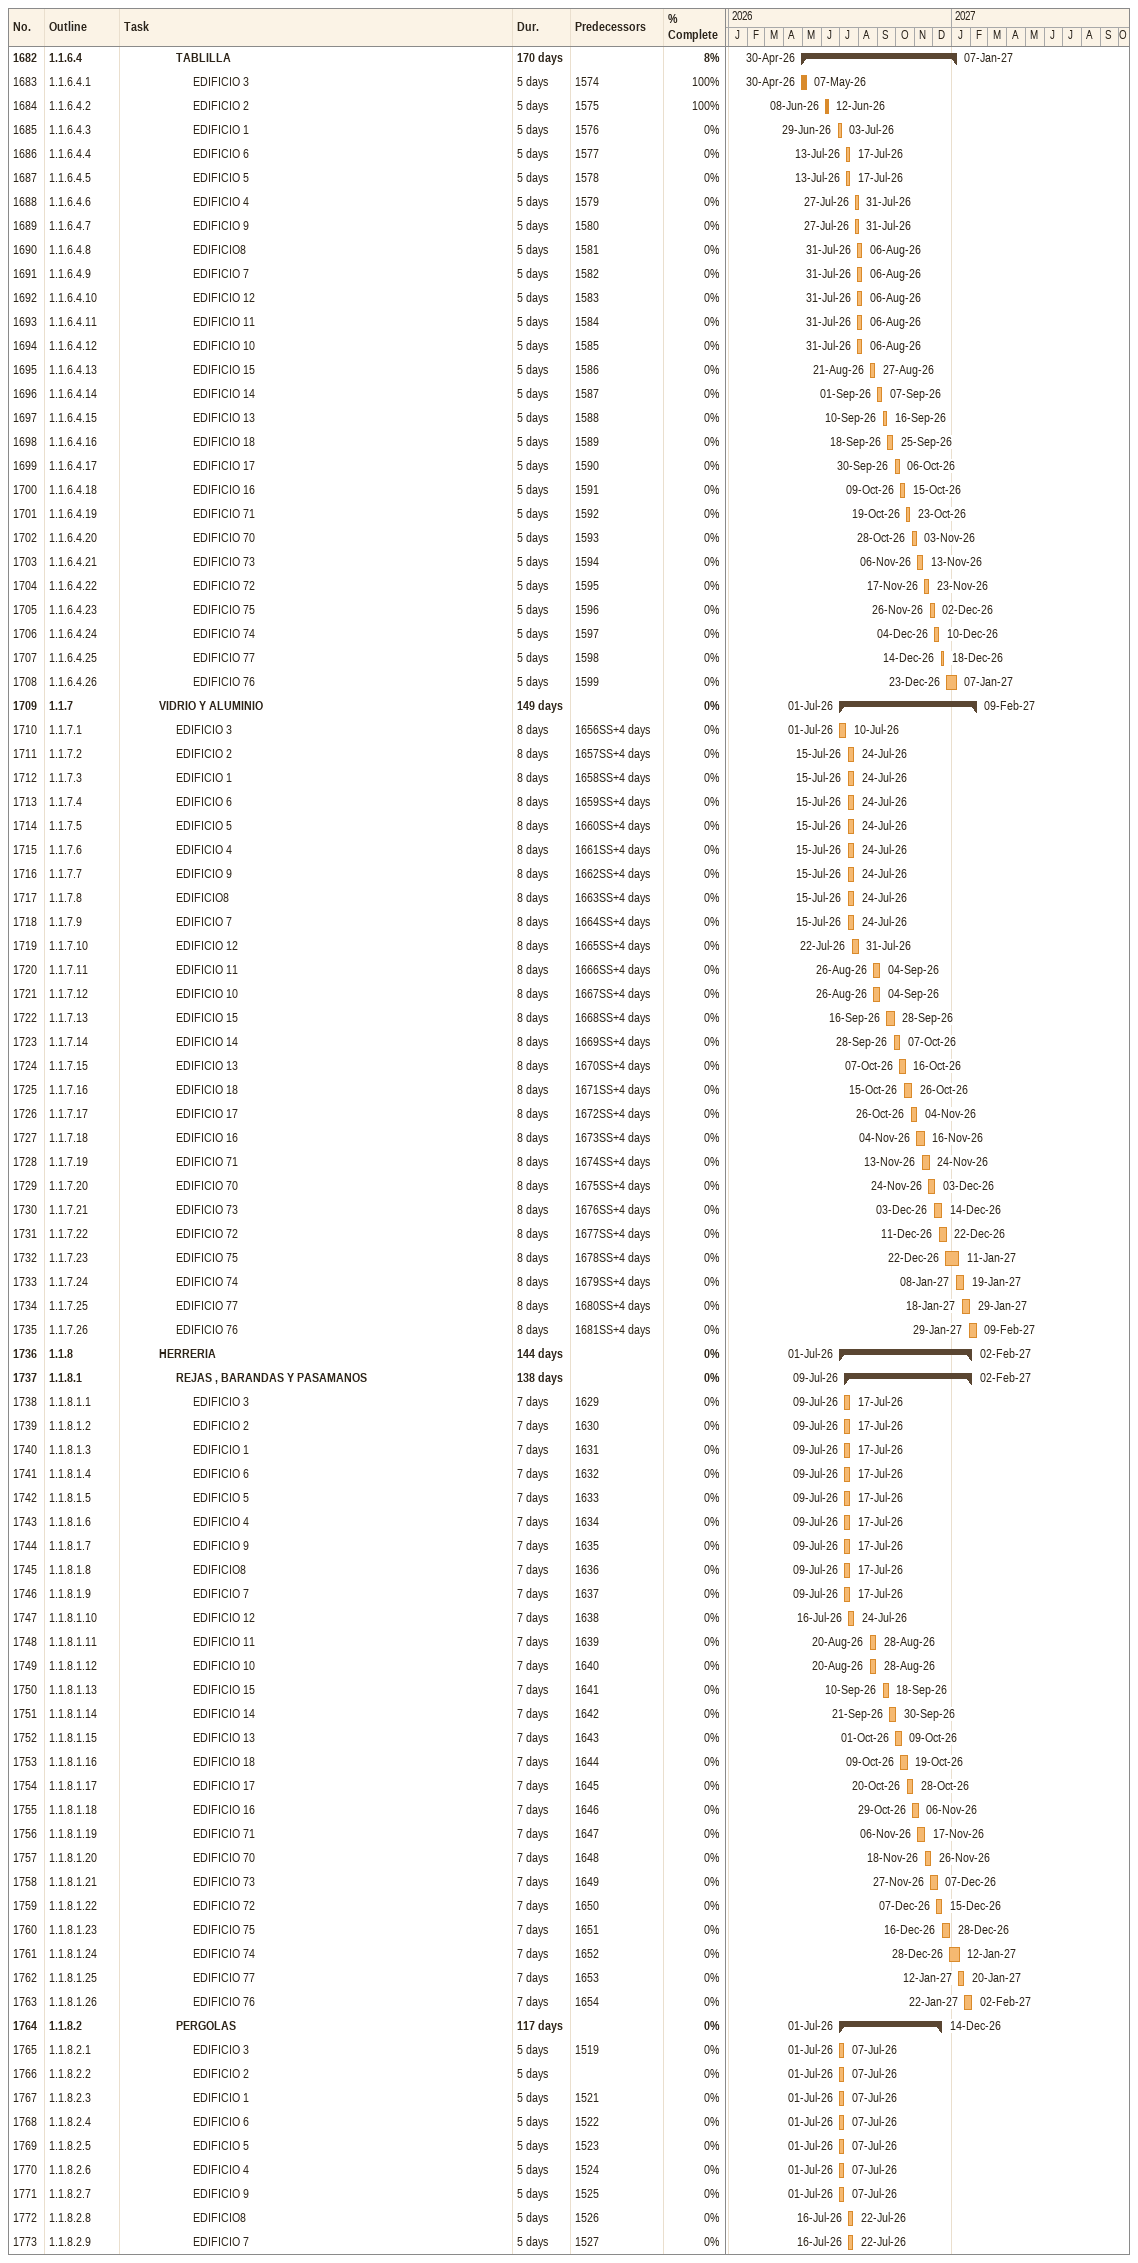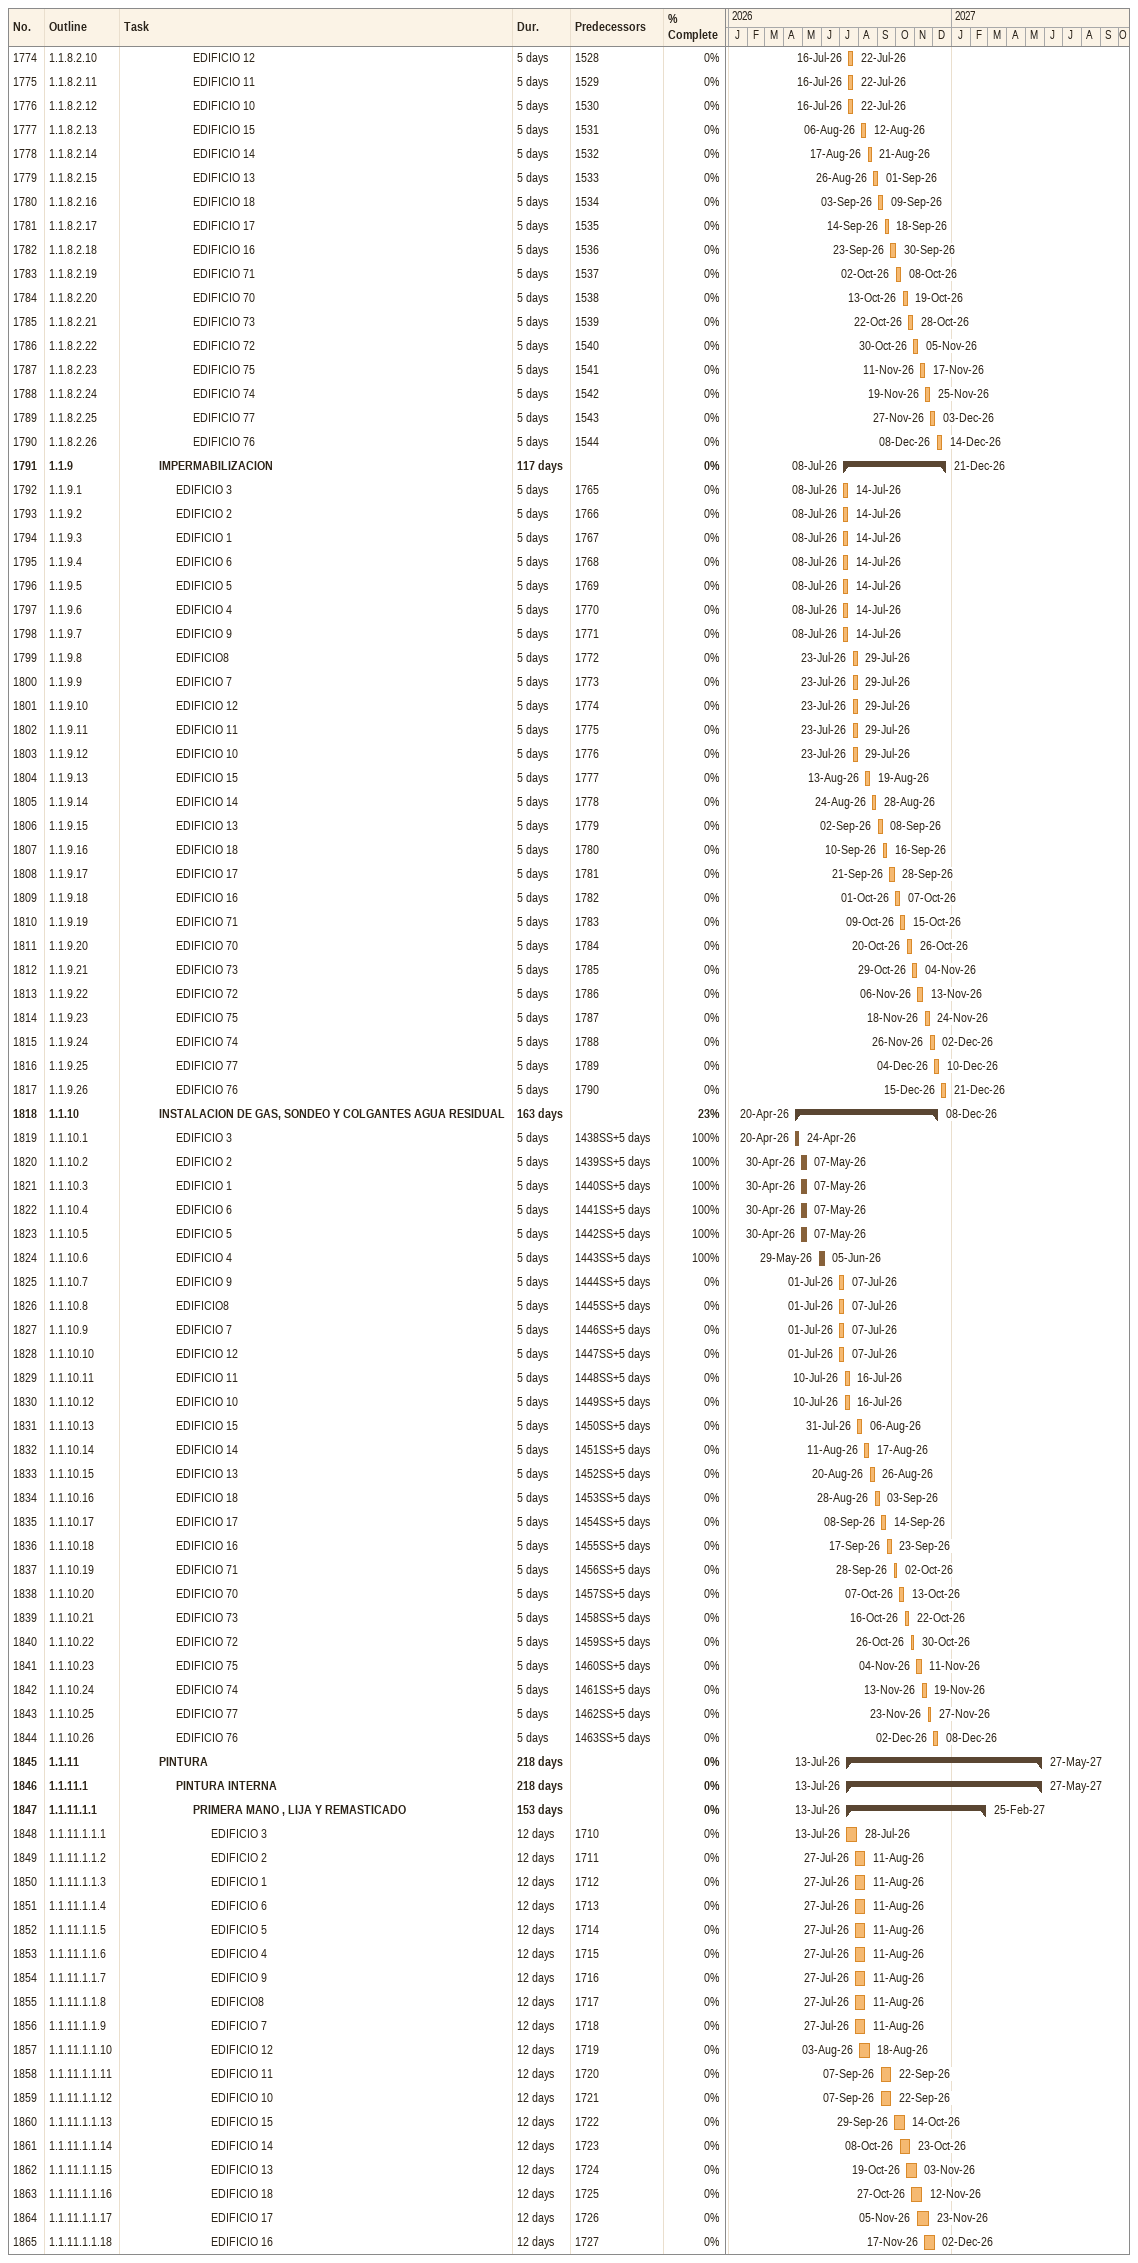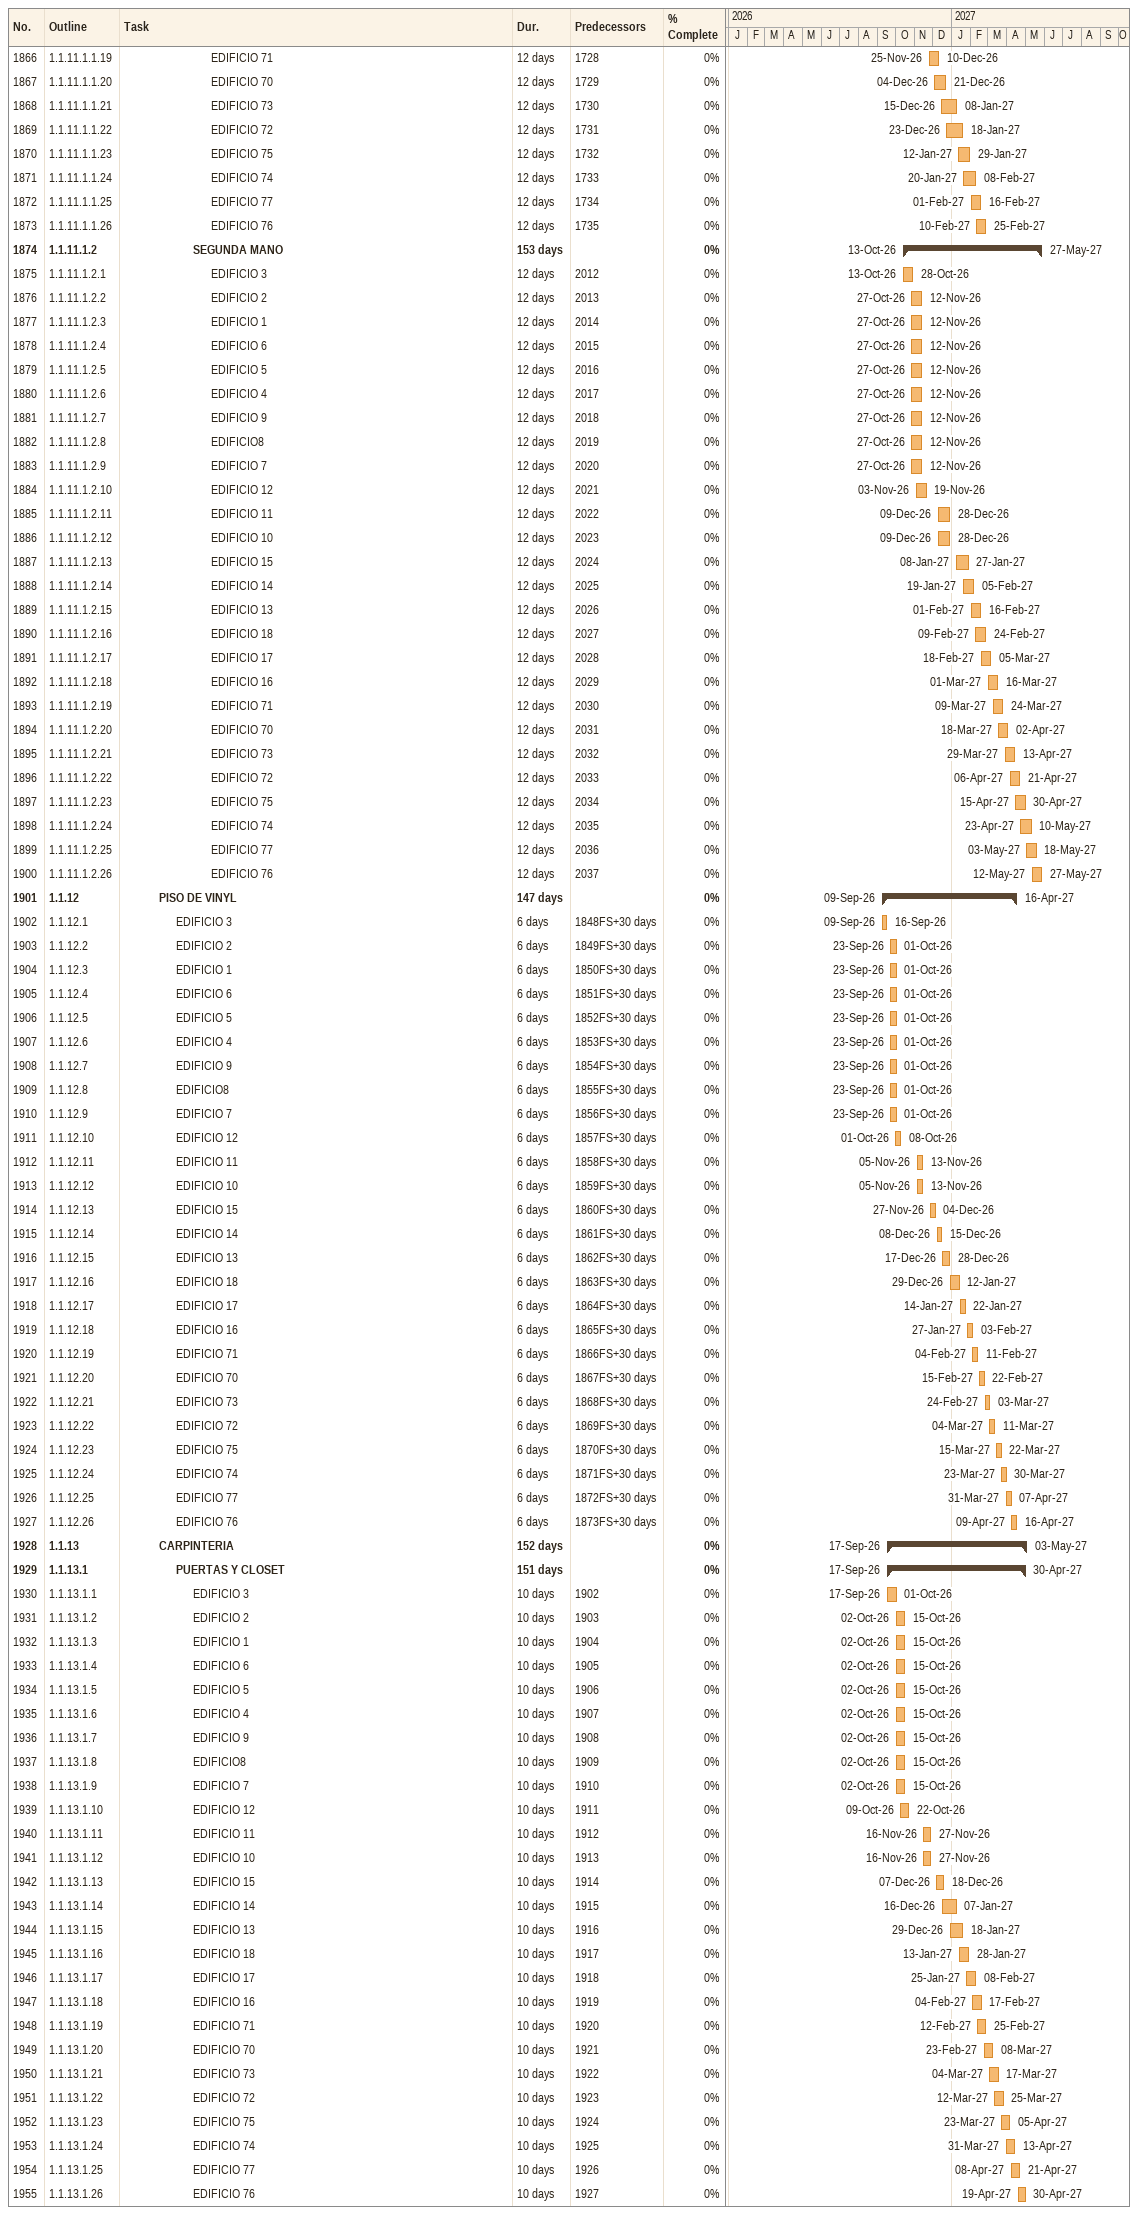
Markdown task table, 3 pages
| ID | WBS | Task | Duration | Start | Finish | Predecessors | % complete |
|---|---|---|---|---|---|---|---|
| 1682 | 1.1.6.4 | **TABLILLA** | 170d | 2026-04-30 | 2027-01-07 |  | 8 |
| 1683 | 1.1.6.4.1 | EDIFICIO 3 | 5d | 2026-04-30 | 2026-05-07 | 1574 | 100 |
| 1684 | 1.1.6.4.2 | EDIFICIO 2 | 5d | 2026-06-08 | 2026-06-12 | 1575 | 100 |
| 1685 | 1.1.6.4.3 | EDIFICIO 1 | 5d | 2026-06-29 | 2026-07-03 | 1576 | 0 |
| 1686 | 1.1.6.4.4 | EDIFICIO 6 | 5d | 2026-07-13 | 2026-07-17 | 1577 | 0 |
| 1687 | 1.1.6.4.5 | EDIFICIO 5 | 5d | 2026-07-13 | 2026-07-17 | 1578 | 0 |
| 1688 | 1.1.6.4.6 | EDIFICIO 4 | 5d | 2026-07-27 | 2026-07-31 | 1579 | 0 |
| 1689 | 1.1.6.4.7 | EDIFICIO 9 | 5d | 2026-07-27 | 2026-07-31 | 1580 | 0 |
| 1690 | 1.1.6.4.8 | EDIFICIO8 | 5d | 2026-07-31 | 2026-08-06 | 1581 | 0 |
| 1691 | 1.1.6.4.9 | EDIFICIO 7 | 5d | 2026-07-31 | 2026-08-06 | 1582 | 0 |
| 1692 | 1.1.6.4.10 | EDIFICIO 12 | 5d | 2026-07-31 | 2026-08-06 | 1583 | 0 |
| 1693 | 1.1.6.4.11 | EDIFICIO 11 | 5d | 2026-07-31 | 2026-08-06 | 1584 | 0 |
| 1694 | 1.1.6.4.12 | EDIFICIO 10 | 5d | 2026-07-31 | 2026-08-06 | 1585 | 0 |
| 1695 | 1.1.6.4.13 | EDIFICIO 15 | 5d | 2026-08-21 | 2026-08-27 | 1586 | 0 |
| 1696 | 1.1.6.4.14 | EDIFICIO 14 | 5d | 2026-09-01 | 2026-09-07 | 1587 | 0 |
| 1697 | 1.1.6.4.15 | EDIFICIO 13 | 5d | 2026-09-10 | 2026-09-16 | 1588 | 0 |
| 1698 | 1.1.6.4.16 | EDIFICIO 18 | 5d | 2026-09-18 | 2026-09-25 | 1589 | 0 |
| 1699 | 1.1.6.4.17 | EDIFICIO 17 | 5d | 2026-09-30 | 2026-10-06 | 1590 | 0 |
| 1700 | 1.1.6.4.18 | EDIFICIO 16 | 5d | 2026-10-09 | 2026-10-15 | 1591 | 0 |
| 1701 | 1.1.6.4.19 | EDIFICIO 71 | 5d | 2026-10-19 | 2026-10-23 | 1592 | 0 |
| 1702 | 1.1.6.4.20 | EDIFICIO 70 | 5d | 2026-10-28 | 2026-11-03 | 1593 | 0 |
| 1703 | 1.1.6.4.21 | EDIFICIO 73 | 5d | 2026-11-06 | 2026-11-13 | 1594 | 0 |
| 1704 | 1.1.6.4.22 | EDIFICIO 72 | 5d | 2026-11-17 | 2026-11-23 | 1595 | 0 |
| 1705 | 1.1.6.4.23 | EDIFICIO 75 | 5d | 2026-11-26 | 2026-12-02 | 1596 | 0 |
| 1706 | 1.1.6.4.24 | EDIFICIO 74 | 5d | 2026-12-04 | 2026-12-10 | 1597 | 0 |
| 1707 | 1.1.6.4.25 | EDIFICIO 77 | 5d | 2026-12-14 | 2026-12-18 | 1598 | 0 |
| 1708 | 1.1.6.4.26 | EDIFICIO 76 | 5d | 2026-12-23 | 2027-01-07 | 1599 | 0 |
| 1709 | 1.1.7 | **VIDRIO Y ALUMINIO** | 149d | 2026-07-01 | 2027-02-09 |  | 0 |
| 1710 | 1.1.7.1 | EDIFICIO 3 | 8d | 2026-07-01 | 2026-07-10 | 1656SS+4d | 0 |
| 1711 | 1.1.7.2 | EDIFICIO 2 | 8d | 2026-07-15 | 2026-07-24 | 1657SS+4d | 0 |
| 1712 | 1.1.7.3 | EDIFICIO 1 | 8d | 2026-07-15 | 2026-07-24 | 1658SS+4d | 0 |
| 1713 | 1.1.7.4 | EDIFICIO 6 | 8d | 2026-07-15 | 2026-07-24 | 1659SS+4d | 0 |
| 1714 | 1.1.7.5 | EDIFICIO 5 | 8d | 2026-07-15 | 2026-07-24 | 1660SS+4d | 0 |
| 1715 | 1.1.7.6 | EDIFICIO 4 | 8d | 2026-07-15 | 2026-07-24 | 1661SS+4d | 0 |
| 1716 | 1.1.7.7 | EDIFICIO 9 | 8d | 2026-07-15 | 2026-07-24 | 1662SS+4d | 0 |
| 1717 | 1.1.7.8 | EDIFICIO8 | 8d | 2026-07-15 | 2026-07-24 | 1663SS+4d | 0 |
| 1718 | 1.1.7.9 | EDIFICIO 7 | 8d | 2026-07-15 | 2026-07-24 | 1664SS+4d | 0 |
| 1719 | 1.1.7.10 | EDIFICIO 12 | 8d | 2026-07-22 | 2026-07-31 | 1665SS+4d | 0 |
| 1720 | 1.1.7.11 | EDIFICIO 11 | 8d | 2026-08-26 | 2026-09-04 | 1666SS+4d | 0 |
| 1721 | 1.1.7.12 | EDIFICIO 10 | 8d | 2026-08-26 | 2026-09-04 | 1667SS+4d | 0 |
| 1722 | 1.1.7.13 | EDIFICIO 15 | 8d | 2026-09-16 | 2026-09-28 | 1668SS+4d | 0 |
| 1723 | 1.1.7.14 | EDIFICIO 14 | 8d | 2026-09-28 | 2026-10-07 | 1669SS+4d | 0 |
| 1724 | 1.1.7.15 | EDIFICIO 13 | 8d | 2026-10-07 | 2026-10-16 | 1670SS+4d | 0 |
| 1725 | 1.1.7.16 | EDIFICIO 18 | 8d | 2026-10-15 | 2026-10-26 | 1671SS+4d | 0 |
| 1726 | 1.1.7.17 | EDIFICIO 17 | 8d | 2026-10-26 | 2026-11-04 | 1672SS+4d | 0 |
| 1727 | 1.1.7.18 | EDIFICIO 16 | 8d | 2026-11-04 | 2026-11-16 | 1673SS+4d | 0 |
| 1728 | 1.1.7.19 | EDIFICIO 71 | 8d | 2026-11-13 | 2026-11-24 | 1674SS+4d | 0 |
| 1729 | 1.1.7.20 | EDIFICIO 70 | 8d | 2026-11-24 | 2026-12-03 | 1675SS+4d | 0 |
| 1730 | 1.1.7.21 | EDIFICIO 73 | 8d | 2026-12-03 | 2026-12-14 | 1676SS+4d | 0 |
| 1731 | 1.1.7.22 | EDIFICIO 72 | 8d | 2026-12-11 | 2026-12-22 | 1677SS+4d | 0 |
| 1732 | 1.1.7.23 | EDIFICIO 75 | 8d | 2026-12-22 | 2027-01-11 | 1678SS+4d | 0 |
| 1733 | 1.1.7.24 | EDIFICIO 74 | 8d | 2027-01-08 | 2027-01-19 | 1679SS+4d | 0 |
| 1734 | 1.1.7.25 | EDIFICIO 77 | 8d | 2027-01-18 | 2027-01-29 | 1680SS+4d | 0 |
| 1735 | 1.1.7.26 | EDIFICIO 76 | 8d | 2027-01-29 | 2027-02-09 | 1681SS+4d | 0 |
| 1736 | 1.1.8 | **HERRERIA** | 144d | 2026-07-01 | 2027-02-02 |  | 0 |
| 1737 | 1.1.8.1 | **REJAS , BARANDAS Y PASAMANOS** | 138d | 2026-07-09 | 2027-02-02 |  | 0 |
| 1738 | 1.1.8.1.1 | EDIFICIO 3 | 7d | 2026-07-09 | 2026-07-17 | 1629 | 0 |
| 1739 | 1.1.8.1.2 | EDIFICIO 2 | 7d | 2026-07-09 | 2026-07-17 | 1630 | 0 |
| 1740 | 1.1.8.1.3 | EDIFICIO 1 | 7d | 2026-07-09 | 2026-07-17 | 1631 | 0 |
| 1741 | 1.1.8.1.4 | EDIFICIO 6 | 7d | 2026-07-09 | 2026-07-17 | 1632 | 0 |
| 1742 | 1.1.8.1.5 | EDIFICIO 5 | 7d | 2026-07-09 | 2026-07-17 | 1633 | 0 |
| 1743 | 1.1.8.1.6 | EDIFICIO 4 | 7d | 2026-07-09 | 2026-07-17 | 1634 | 0 |
| 1744 | 1.1.8.1.7 | EDIFICIO 9 | 7d | 2026-07-09 | 2026-07-17 | 1635 | 0 |
| 1745 | 1.1.8.1.8 | EDIFICIO8 | 7d | 2026-07-09 | 2026-07-17 | 1636 | 0 |
| 1746 | 1.1.8.1.9 | EDIFICIO 7 | 7d | 2026-07-09 | 2026-07-17 | 1637 | 0 |
| 1747 | 1.1.8.1.10 | EDIFICIO 12 | 7d | 2026-07-16 | 2026-07-24 | 1638 | 0 |
| 1748 | 1.1.8.1.11 | EDIFICIO 11 | 7d | 2026-08-20 | 2026-08-28 | 1639 | 0 |
| 1749 | 1.1.8.1.12 | EDIFICIO 10 | 7d | 2026-08-20 | 2026-08-28 | 1640 | 0 |
| 1750 | 1.1.8.1.13 | EDIFICIO 15 | 7d | 2026-09-10 | 2026-09-18 | 1641 | 0 |
| 1751 | 1.1.8.1.14 | EDIFICIO 14 | 7d | 2026-09-21 | 2026-09-30 | 1642 | 0 |
| 1752 | 1.1.8.1.15 | EDIFICIO 13 | 7d | 2026-10-01 | 2026-10-09 | 1643 | 0 |
| 1753 | 1.1.8.1.16 | EDIFICIO 18 | 7d | 2026-10-09 | 2026-10-19 | 1644 | 0 |
| 1754 | 1.1.8.1.17 | EDIFICIO 17 | 7d | 2026-10-20 | 2026-10-28 | 1645 | 0 |
| 1755 | 1.1.8.1.18 | EDIFICIO 16 | 7d | 2026-10-29 | 2026-11-06 | 1646 | 0 |
| 1756 | 1.1.8.1.19 | EDIFICIO 71 | 7d | 2026-11-06 | 2026-11-17 | 1647 | 0 |
| 1757 | 1.1.8.1.20 | EDIFICIO 70 | 7d | 2026-11-18 | 2026-11-26 | 1648 | 0 |
| 1758 | 1.1.8.1.21 | EDIFICIO 73 | 7d | 2026-11-27 | 2026-12-07 | 1649 | 0 |
| 1759 | 1.1.8.1.22 | EDIFICIO 72 | 7d | 2026-12-07 | 2026-12-15 | 1650 | 0 |
| 1760 | 1.1.8.1.23 | EDIFICIO 75 | 7d | 2026-12-16 | 2026-12-28 | 1651 | 0 |
| 1761 | 1.1.8.1.24 | EDIFICIO 74 | 7d | 2026-12-28 | 2027-01-12 | 1652 | 0 |
| 1762 | 1.1.8.1.25 | EDIFICIO 77 | 7d | 2027-01-12 | 2027-01-20 | 1653 | 0 |
| 1763 | 1.1.8.1.26 | EDIFICIO 76 | 7d | 2027-01-22 | 2027-02-02 | 1654 | 0 |
| 1764 | 1.1.8.2 | **PERGOLAS** | 117d | 2026-07-01 | 2026-12-14 |  | 0 |
| 1765 | 1.1.8.2.1 | EDIFICIO 3 | 5d | 2026-07-01 | 2026-07-07 | 1519 | 0 |
| 1766 | 1.1.8.2.2 | EDIFICIO 2 | 5d | 2026-07-01 | 2026-07-07 |  | 0 |
| 1767 | 1.1.8.2.3 | EDIFICIO 1 | 5d | 2026-07-01 | 2026-07-07 | 1521 | 0 |
| 1768 | 1.1.8.2.4 | EDIFICIO 6 | 5d | 2026-07-01 | 2026-07-07 | 1522 | 0 |
| 1769 | 1.1.8.2.5 | EDIFICIO 5 | 5d | 2026-07-01 | 2026-07-07 | 1523 | 0 |
| 1770 | 1.1.8.2.6 | EDIFICIO 4 | 5d | 2026-07-01 | 2026-07-07 | 1524 | 0 |
| 1771 | 1.1.8.2.7 | EDIFICIO 9 | 5d | 2026-07-01 | 2026-07-07 | 1525 | 0 |
| 1772 | 1.1.8.2.8 | EDIFICIO8 | 5d | 2026-07-16 | 2026-07-22 | 1526 | 0 |
| 1773 | 1.1.8.2.9 | EDIFICIO 7 | 5d | 2026-07-16 | 2026-07-22 | 1527 | 0 |
| 1774 | 1.1.8.2.10 | EDIFICIO 12 | 5d | 2026-07-16 | 2026-07-22 | 1528 | 0 |
| 1775 | 1.1.8.2.11 | EDIFICIO 11 | 5d | 2026-07-16 | 2026-07-22 | 1529 | 0 |
| 1776 | 1.1.8.2.12 | EDIFICIO 10 | 5d | 2026-07-16 | 2026-07-22 | 1530 | 0 |
| 1777 | 1.1.8.2.13 | EDIFICIO 15 | 5d | 2026-08-06 | 2026-08-12 | 1531 | 0 |
| 1778 | 1.1.8.2.14 | EDIFICIO 14 | 5d | 2026-08-17 | 2026-08-21 | 1532 | 0 |
| 1779 | 1.1.8.2.15 | EDIFICIO 13 | 5d | 2026-08-26 | 2026-09-01 | 1533 | 0 |
| 1780 | 1.1.8.2.16 | EDIFICIO 18 | 5d | 2026-09-03 | 2026-09-09 | 1534 | 0 |
| 1781 | 1.1.8.2.17 | EDIFICIO 17 | 5d | 2026-09-14 | 2026-09-18 | 1535 | 0 |
| 1782 | 1.1.8.2.18 | EDIFICIO 16 | 5d | 2026-09-23 | 2026-09-30 | 1536 | 0 |
| 1783 | 1.1.8.2.19 | EDIFICIO 71 | 5d | 2026-10-02 | 2026-10-08 | 1537 | 0 |
| 1784 | 1.1.8.2.20 | EDIFICIO 70 | 5d | 2026-10-13 | 2026-10-19 | 1538 | 0 |
| 1785 | 1.1.8.2.21 | EDIFICIO 73 | 5d | 2026-10-22 | 2026-10-28 | 1539 | 0 |
| 1786 | 1.1.8.2.22 | EDIFICIO 72 | 5d | 2026-10-30 | 2026-11-05 | 1540 | 0 |
| 1787 | 1.1.8.2.23 | EDIFICIO 75 | 5d | 2026-11-11 | 2026-11-17 | 1541 | 0 |
| 1788 | 1.1.8.2.24 | EDIFICIO 74 | 5d | 2026-11-19 | 2026-11-25 | 1542 | 0 |
| 1789 | 1.1.8.2.25 | EDIFICIO 77 | 5d | 2026-11-27 | 2026-12-03 | 1543 | 0 |
| 1790 | 1.1.8.2.26 | EDIFICIO 76 | 5d | 2026-12-08 | 2026-12-14 | 1544 | 0 |
| 1791 | 1.1.9 | **IMPERMABILIZACION** | 117d | 2026-07-08 | 2026-12-21 |  | 0 |
| 1792 | 1.1.9.1 | EDIFICIO 3 | 5d | 2026-07-08 | 2026-07-14 | 1765 | 0 |
| 1793 | 1.1.9.2 | EDIFICIO 2 | 5d | 2026-07-08 | 2026-07-14 | 1766 | 0 |
| 1794 | 1.1.9.3 | EDIFICIO 1 | 5d | 2026-07-08 | 2026-07-14 | 1767 | 0 |
| 1795 | 1.1.9.4 | EDIFICIO 6 | 5d | 2026-07-08 | 2026-07-14 | 1768 | 0 |
| 1796 | 1.1.9.5 | EDIFICIO 5 | 5d | 2026-07-08 | 2026-07-14 | 1769 | 0 |
| 1797 | 1.1.9.6 | EDIFICIO 4 | 5d | 2026-07-08 | 2026-07-14 | 1770 | 0 |
| 1798 | 1.1.9.7 | EDIFICIO 9 | 5d | 2026-07-08 | 2026-07-14 | 1771 | 0 |
| 1799 | 1.1.9.8 | EDIFICIO8 | 5d | 2026-07-23 | 2026-07-29 | 1772 | 0 |
| 1800 | 1.1.9.9 | EDIFICIO 7 | 5d | 2026-07-23 | 2026-07-29 | 1773 | 0 |
| 1801 | 1.1.9.10 | EDIFICIO 12 | 5d | 2026-07-23 | 2026-07-29 | 1774 | 0 |
| 1802 | 1.1.9.11 | EDIFICIO 11 | 5d | 2026-07-23 | 2026-07-29 | 1775 | 0 |
| 1803 | 1.1.9.12 | EDIFICIO 10 | 5d | 2026-07-23 | 2026-07-29 | 1776 | 0 |
| 1804 | 1.1.9.13 | EDIFICIO 15 | 5d | 2026-08-13 | 2026-08-19 | 1777 | 0 |
| 1805 | 1.1.9.14 | EDIFICIO 14 | 5d | 2026-08-24 | 2026-08-28 | 1778 | 0 |
| 1806 | 1.1.9.15 | EDIFICIO 13 | 5d | 2026-09-02 | 2026-09-08 | 1779 | 0 |
| 1807 | 1.1.9.16 | EDIFICIO 18 | 5d | 2026-09-10 | 2026-09-16 | 1780 | 0 |
| 1808 | 1.1.9.17 | EDIFICIO 17 | 5d | 2026-09-21 | 2026-09-28 | 1781 | 0 |
| 1809 | 1.1.9.18 | EDIFICIO 16 | 5d | 2026-10-01 | 2026-10-07 | 1782 | 0 |
| 1810 | 1.1.9.19 | EDIFICIO 71 | 5d | 2026-10-09 | 2026-10-15 | 1783 | 0 |
| 1811 | 1.1.9.20 | EDIFICIO 70 | 5d | 2026-10-20 | 2026-10-26 | 1784 | 0 |
| 1812 | 1.1.9.21 | EDIFICIO 73 | 5d | 2026-10-29 | 2026-11-04 | 1785 | 0 |
| 1813 | 1.1.9.22 | EDIFICIO 72 | 5d | 2026-11-06 | 2026-11-13 | 1786 | 0 |
| 1814 | 1.1.9.23 | EDIFICIO 75 | 5d | 2026-11-18 | 2026-11-24 | 1787 | 0 |
| 1815 | 1.1.9.24 | EDIFICIO 74 | 5d | 2026-11-26 | 2026-12-02 | 1788 | 0 |
| 1816 | 1.1.9.25 | EDIFICIO 77 | 5d | 2026-12-04 | 2026-12-10 | 1789 | 0 |
| 1817 | 1.1.9.26 | EDIFICIO 76 | 5d | 2026-12-15 | 2026-12-21 | 1790 | 0 |
| 1818 | 1.1.10 | **INSTALACION DE GAS, SONDEO Y COLGANTES AGUA RESIDUAL** | 163d | 2026-04-20 | 2026-12-08 |  | 23 |
| 1819 | 1.1.10.1 | EDIFICIO 3 | 5d | 2026-04-20 | 2026-04-24 | 1438SS+5d | 100 |
| 1820 | 1.1.10.2 | EDIFICIO 2 | 5d | 2026-04-30 | 2026-05-07 | 1439SS+5d | 100 |
| 1821 | 1.1.10.3 | EDIFICIO 1 | 5d | 2026-04-30 | 2026-05-07 | 1440SS+5d | 100 |
| 1822 | 1.1.10.4 | EDIFICIO 6 | 5d | 2026-04-30 | 2026-05-07 | 1441SS+5d | 100 |
| 1823 | 1.1.10.5 | EDIFICIO 5 | 5d | 2026-04-30 | 2026-05-07 | 1442SS+5d | 100 |
| 1824 | 1.1.10.6 | EDIFICIO 4 | 5d | 2026-05-29 | 2026-06-05 | 1443SS+5d | 100 |
| 1825 | 1.1.10.7 | EDIFICIO 9 | 5d | 2026-07-01 | 2026-07-07 | 1444SS+5d | 0 |
| 1826 | 1.1.10.8 | EDIFICIO8 | 5d | 2026-07-01 | 2026-07-07 | 1445SS+5d | 0 |
| 1827 | 1.1.10.9 | EDIFICIO 7 | 5d | 2026-07-01 | 2026-07-07 | 1446SS+5d | 0 |
| 1828 | 1.1.10.10 | EDIFICIO 12 | 5d | 2026-07-01 | 2026-07-07 | 1447SS+5d | 0 |
| 1829 | 1.1.10.11 | EDIFICIO 11 | 5d | 2026-07-10 | 2026-07-16 | 1448SS+5d | 0 |
| 1830 | 1.1.10.12 | EDIFICIO 10 | 5d | 2026-07-10 | 2026-07-16 | 1449SS+5d | 0 |
| 1831 | 1.1.10.13 | EDIFICIO 15 | 5d | 2026-07-31 | 2026-08-06 | 1450SS+5d | 0 |
| 1832 | 1.1.10.14 | EDIFICIO 14 | 5d | 2026-08-11 | 2026-08-17 | 1451SS+5d | 0 |
| 1833 | 1.1.10.15 | EDIFICIO 13 | 5d | 2026-08-20 | 2026-08-26 | 1452SS+5d | 0 |
| 1834 | 1.1.10.16 | EDIFICIO 18 | 5d | 2026-08-28 | 2026-09-03 | 1453SS+5d | 0 |
| 1835 | 1.1.10.17 | EDIFICIO 17 | 5d | 2026-09-08 | 2026-09-14 | 1454SS+5d | 0 |
| 1836 | 1.1.10.18 | EDIFICIO 16 | 5d | 2026-09-17 | 2026-09-23 | 1455SS+5d | 0 |
| 1837 | 1.1.10.19 | EDIFICIO 71 | 5d | 2026-09-28 | 2026-10-02 | 1456SS+5d | 0 |
| 1838 | 1.1.10.20 | EDIFICIO 70 | 5d | 2026-10-07 | 2026-10-13 | 1457SS+5d | 0 |
| 1839 | 1.1.10.21 | EDIFICIO 73 | 5d | 2026-10-16 | 2026-10-22 | 1458SS+5d | 0 |
| 1840 | 1.1.10.22 | EDIFICIO 72 | 5d | 2026-10-26 | 2026-10-30 | 1459SS+5d | 0 |
| 1841 | 1.1.10.23 | EDIFICIO 75 | 5d | 2026-11-04 | 2026-11-11 | 1460SS+5d | 0 |
| 1842 | 1.1.10.24 | EDIFICIO 74 | 5d | 2026-11-13 | 2026-11-19 | 1461SS+5d | 0 |
| 1843 | 1.1.10.25 | EDIFICIO 77 | 5d | 2026-11-23 | 2026-11-27 | 1462SS+5d | 0 |
| 1844 | 1.1.10.26 | EDIFICIO 76 | 5d | 2026-12-02 | 2026-12-08 | 1463SS+5d | 0 |
| 1845 | 1.1.11 | **PINTURA** | 218d | 2026-07-13 | 2027-05-27 |  | 0 |
| 1846 | 1.1.11.1 | **PINTURA INTERNA** | 218d | 2026-07-13 | 2027-05-27 |  | 0 |
| 1847 | 1.1.11.1.1 | **PRIMERA MANO , LIJA Y REMASTICADO** | 153d | 2026-07-13 | 2027-02-25 |  | 0 |
| 1848 | 1.1.11.1.1.1 | EDIFICIO 3 | 12d | 2026-07-13 | 2026-07-28 | 1710 | 0 |
| 1849 | 1.1.11.1.1.2 | EDIFICIO 2 | 12d | 2026-07-27 | 2026-08-11 | 1711 | 0 |
| 1850 | 1.1.11.1.1.3 | EDIFICIO 1 | 12d | 2026-07-27 | 2026-08-11 | 1712 | 0 |
| 1851 | 1.1.11.1.1.4 | EDIFICIO 6 | 12d | 2026-07-27 | 2026-08-11 | 1713 | 0 |
| 1852 | 1.1.11.1.1.5 | EDIFICIO 5 | 12d | 2026-07-27 | 2026-08-11 | 1714 | 0 |
| 1853 | 1.1.11.1.1.6 | EDIFICIO 4 | 12d | 2026-07-27 | 2026-08-11 | 1715 | 0 |
| 1854 | 1.1.11.1.1.7 | EDIFICIO 9 | 12d | 2026-07-27 | 2026-08-11 | 1716 | 0 |
| 1855 | 1.1.11.1.1.8 | EDIFICIO8 | 12d | 2026-07-27 | 2026-08-11 | 1717 | 0 |
| 1856 | 1.1.11.1.1.9 | EDIFICIO 7 | 12d | 2026-07-27 | 2026-08-11 | 1718 | 0 |
| 1857 | 1.1.11.1.1.10 | EDIFICIO 12 | 12d | 2026-08-03 | 2026-08-18 | 1719 | 0 |
| 1858 | 1.1.11.1.1.11 | EDIFICIO 11 | 12d | 2026-09-07 | 2026-09-22 | 1720 | 0 |
| 1859 | 1.1.11.1.1.12 | EDIFICIO 10 | 12d | 2026-09-07 | 2026-09-22 | 1721 | 0 |
| 1860 | 1.1.11.1.1.13 | EDIFICIO 15 | 12d | 2026-09-29 | 2026-10-14 | 1722 | 0 |
| 1861 | 1.1.11.1.1.14 | EDIFICIO 14 | 12d | 2026-10-08 | 2026-10-23 | 1723 | 0 |
| 1862 | 1.1.11.1.1.15 | EDIFICIO 13 | 12d | 2026-10-19 | 2026-11-03 | 1724 | 0 |
| 1863 | 1.1.11.1.1.16 | EDIFICIO 18 | 12d | 2026-10-27 | 2026-11-12 | 1725 | 0 |
| 1864 | 1.1.11.1.1.17 | EDIFICIO 17 | 12d | 2026-11-05 | 2026-11-23 | 1726 | 0 |
| 1865 | 1.1.11.1.1.18 | EDIFICIO 16 | 12d | 2026-11-17 | 2026-12-02 | 1727 | 0 |
| 1866 | 1.1.11.1.1.19 | EDIFICIO 71 | 12d | 2026-11-25 | 2026-12-10 | 1728 | 0 |
| 1867 | 1.1.11.1.1.20 | EDIFICIO 70 | 12d | 2026-12-04 | 2026-12-21 | 1729 | 0 |
| 1868 | 1.1.11.1.1.21 | EDIFICIO 73 | 12d | 2026-12-15 | 2027-01-08 | 1730 | 0 |
| 1869 | 1.1.11.1.1.22 | EDIFICIO 72 | 12d | 2026-12-23 | 2027-01-18 | 1731 | 0 |
| 1870 | 1.1.11.1.1.23 | EDIFICIO 75 | 12d | 2027-01-12 | 2027-01-29 | 1732 | 0 |
| 1871 | 1.1.11.1.1.24 | EDIFICIO 74 | 12d | 2027-01-20 | 2027-02-08 | 1733 | 0 |
| 1872 | 1.1.11.1.1.25 | EDIFICIO 77 | 12d | 2027-02-01 | 2027-02-16 | 1734 | 0 |
| 1873 | 1.1.11.1.1.26 | EDIFICIO 76 | 12d | 2027-02-10 | 2027-02-25 | 1735 | 0 |
| 1874 | 1.1.11.1.2 | **SEGUNDA MANO** | 153d | 2026-10-13 | 2027-05-27 |  | 0 |
| 1875 | 1.1.11.1.2.1 | EDIFICIO 3 | 12d | 2026-10-13 | 2026-10-28 | 2012 | 0 |
| 1876 | 1.1.11.1.2.2 | EDIFICIO 2 | 12d | 2026-10-27 | 2026-11-12 | 2013 | 0 |
| 1877 | 1.1.11.1.2.3 | EDIFICIO 1 | 12d | 2026-10-27 | 2026-11-12 | 2014 | 0 |
| 1878 | 1.1.11.1.2.4 | EDIFICIO 6 | 12d | 2026-10-27 | 2026-11-12 | 2015 | 0 |
| 1879 | 1.1.11.1.2.5 | EDIFICIO 5 | 12d | 2026-10-27 | 2026-11-12 | 2016 | 0 |
| 1880 | 1.1.11.1.2.6 | EDIFICIO 4 | 12d | 2026-10-27 | 2026-11-12 | 2017 | 0 |
| 1881 | 1.1.11.1.2.7 | EDIFICIO 9 | 12d | 2026-10-27 | 2026-11-12 | 2018 | 0 |
| 1882 | 1.1.11.1.2.8 | EDIFICIO8 | 12d | 2026-10-27 | 2026-11-12 | 2019 | 0 |
| 1883 | 1.1.11.1.2.9 | EDIFICIO 7 | 12d | 2026-10-27 | 2026-11-12 | 2020 | 0 |
| 1884 | 1.1.11.1.2.10 | EDIFICIO 12 | 12d | 2026-11-03 | 2026-11-19 | 2021 | 0 |
| 1885 | 1.1.11.1.2.11 | EDIFICIO 11 | 12d | 2026-12-09 | 2026-12-28 | 2022 | 0 |
| 1886 | 1.1.11.1.2.12 | EDIFICIO 10 | 12d | 2026-12-09 | 2026-12-28 | 2023 | 0 |
| 1887 | 1.1.11.1.2.13 | EDIFICIO 15 | 12d | 2027-01-08 | 2027-01-27 | 2024 | 0 |
| 1888 | 1.1.11.1.2.14 | EDIFICIO 14 | 12d | 2027-01-19 | 2027-02-05 | 2025 | 0 |
| 1889 | 1.1.11.1.2.15 | EDIFICIO 13 | 12d | 2027-02-01 | 2027-02-16 | 2026 | 0 |
| 1890 | 1.1.11.1.2.16 | EDIFICIO 18 | 12d | 2027-02-09 | 2027-02-24 | 2027 | 0 |
| 1891 | 1.1.11.1.2.17 | EDIFICIO 17 | 12d | 2027-02-18 | 2027-03-05 | 2028 | 0 |
| 1892 | 1.1.11.1.2.18 | EDIFICIO 16 | 12d | 2027-03-01 | 2027-03-16 | 2029 | 0 |
| 1893 | 1.1.11.1.2.19 | EDIFICIO 71 | 12d | 2027-03-09 | 2027-03-24 | 2030 | 0 |
| 1894 | 1.1.11.1.2.20 | EDIFICIO 70 | 12d | 2027-03-18 | 2027-04-02 | 2031 | 0 |
| 1895 | 1.1.11.1.2.21 | EDIFICIO 73 | 12d | 2027-03-29 | 2027-04-13 | 2032 | 0 |
| 1896 | 1.1.11.1.2.22 | EDIFICIO 72 | 12d | 2027-04-06 | 2027-04-21 | 2033 | 0 |
| 1897 | 1.1.11.1.2.23 | EDIFICIO 75 | 12d | 2027-04-15 | 2027-04-30 | 2034 | 0 |
| 1898 | 1.1.11.1.2.24 | EDIFICIO 74 | 12d | 2027-04-23 | 2027-05-10 | 2035 | 0 |
| 1899 | 1.1.11.1.2.25 | EDIFICIO 77 | 12d | 2027-05-03 | 2027-05-18 | 2036 | 0 |
| 1900 | 1.1.11.1.2.26 | EDIFICIO 76 | 12d | 2027-05-12 | 2027-05-27 | 2037 | 0 |
| 1901 | 1.1.12 | **PISO DE VINYL** | 147d | 2026-09-09 | 2027-04-16 |  | 0 |
| 1902 | 1.1.12.1 | EDIFICIO 3 | 6d | 2026-09-09 | 2026-09-16 | 1848FS+30d | 0 |
| 1903 | 1.1.12.2 | EDIFICIO 2 | 6d | 2026-09-23 | 2026-10-01 | 1849FS+30d | 0 |
| 1904 | 1.1.12.3 | EDIFICIO 1 | 6d | 2026-09-23 | 2026-10-01 | 1850FS+30d | 0 |
| 1905 | 1.1.12.4 | EDIFICIO 6 | 6d | 2026-09-23 | 2026-10-01 | 1851FS+30d | 0 |
| 1906 | 1.1.12.5 | EDIFICIO 5 | 6d | 2026-09-23 | 2026-10-01 | 1852FS+30d | 0 |
| 1907 | 1.1.12.6 | EDIFICIO 4 | 6d | 2026-09-23 | 2026-10-01 | 1853FS+30d | 0 |
| 1908 | 1.1.12.7 | EDIFICIO 9 | 6d | 2026-09-23 | 2026-10-01 | 1854FS+30d | 0 |
| 1909 | 1.1.12.8 | EDIFICIO8 | 6d | 2026-09-23 | 2026-10-01 | 1855FS+30d | 0 |
| 1910 | 1.1.12.9 | EDIFICIO 7 | 6d | 2026-09-23 | 2026-10-01 | 1856FS+30d | 0 |
| 1911 | 1.1.12.10 | EDIFICIO 12 | 6d | 2026-10-01 | 2026-10-08 | 1857FS+30d | 0 |
| 1912 | 1.1.12.11 | EDIFICIO 11 | 6d | 2026-11-05 | 2026-11-13 | 1858FS+30d | 0 |
| 1913 | 1.1.12.12 | EDIFICIO 10 | 6d | 2026-11-05 | 2026-11-13 | 1859FS+30d | 0 |
| 1914 | 1.1.12.13 | EDIFICIO 15 | 6d | 2026-11-27 | 2026-12-04 | 1860FS+30d | 0 |
| 1915 | 1.1.12.14 | EDIFICIO 14 | 6d | 2026-12-08 | 2026-12-15 | 1861FS+30d | 0 |
| 1916 | 1.1.12.15 | EDIFICIO 13 | 6d | 2026-12-17 | 2026-12-28 | 1862FS+30d | 0 |
| 1917 | 1.1.12.16 | EDIFICIO 18 | 6d | 2026-12-29 | 2027-01-12 | 1863FS+30d | 0 |
| 1918 | 1.1.12.17 | EDIFICIO 17 | 6d | 2027-01-14 | 2027-01-22 | 1864FS+30d | 0 |
| 1919 | 1.1.12.18 | EDIFICIO 16 | 6d | 2027-01-27 | 2027-02-03 | 1865FS+30d | 0 |
| 1920 | 1.1.12.19 | EDIFICIO 71 | 6d | 2027-02-04 | 2027-02-11 | 1866FS+30d | 0 |
| 1921 | 1.1.12.20 | EDIFICIO 70 | 6d | 2027-02-15 | 2027-02-22 | 1867FS+30d | 0 |
| 1922 | 1.1.12.21 | EDIFICIO 73 | 6d | 2027-02-24 | 2027-03-03 | 1868FS+30d | 0 |
| 1923 | 1.1.12.22 | EDIFICIO 72 | 6d | 2027-03-04 | 2027-03-11 | 1869FS+30d | 0 |
| 1924 | 1.1.12.23 | EDIFICIO 75 | 6d | 2027-03-15 | 2027-03-22 | 1870FS+30d | 0 |
| 1925 | 1.1.12.24 | EDIFICIO 74 | 6d | 2027-03-23 | 2027-03-30 | 1871FS+30d | 0 |
| 1926 | 1.1.12.25 | EDIFICIO 77 | 6d | 2027-03-31 | 2027-04-07 | 1872FS+30d | 0 |
| 1927 | 1.1.12.26 | EDIFICIO 76 | 6d | 2027-04-09 | 2027-04-16 | 1873FS+30d | 0 |
| 1928 | 1.1.13 | **CARPINTERIA** | 152d | 2026-09-17 | 2027-05-03 |  | 0 |
| 1929 | 1.1.13.1 | **PUERTAS Y CLOSET** | 151d | 2026-09-17 | 2027-04-30 |  | 0 |
| 1930 | 1.1.13.1.1 | EDIFICIO 3 | 10d | 2026-09-17 | 2026-10-01 | 1902 | 0 |
| 1931 | 1.1.13.1.2 | EDIFICIO 2 | 10d | 2026-10-02 | 2026-10-15 | 1903 | 0 |
| 1932 | 1.1.13.1.3 | EDIFICIO 1 | 10d | 2026-10-02 | 2026-10-15 | 1904 | 0 |
| 1933 | 1.1.13.1.4 | EDIFICIO 6 | 10d | 2026-10-02 | 2026-10-15 | 1905 | 0 |
| 1934 | 1.1.13.1.5 | EDIFICIO 5 | 10d | 2026-10-02 | 2026-10-15 | 1906 | 0 |
| 1935 | 1.1.13.1.6 | EDIFICIO 4 | 10d | 2026-10-02 | 2026-10-15 | 1907 | 0 |
| 1936 | 1.1.13.1.7 | EDIFICIO 9 | 10d | 2026-10-02 | 2026-10-15 | 1908 | 0 |
| 1937 | 1.1.13.1.8 | EDIFICIO8 | 10d | 2026-10-02 | 2026-10-15 | 1909 | 0 |
| 1938 | 1.1.13.1.9 | EDIFICIO 7 | 10d | 2026-10-02 | 2026-10-15 | 1910 | 0 |
| 1939 | 1.1.13.1.10 | EDIFICIO 12 | 10d | 2026-10-09 | 2026-10-22 | 1911 | 0 |
| 1940 | 1.1.13.1.11 | EDIFICIO 11 | 10d | 2026-11-16 | 2026-11-27 | 1912 | 0 |
| 1941 | 1.1.13.1.12 | EDIFICIO 10 | 10d | 2026-11-16 | 2026-11-27 | 1913 | 0 |
| 1942 | 1.1.13.1.13 | EDIFICIO 15 | 10d | 2026-12-07 | 2026-12-18 | 1914 | 0 |
| 1943 | 1.1.13.1.14 | EDIFICIO 14 | 10d | 2026-12-16 | 2027-01-07 | 1915 | 0 |
| 1944 | 1.1.13.1.15 | EDIFICIO 13 | 10d | 2026-12-29 | 2027-01-18 | 1916 | 0 |
| 1945 | 1.1.13.1.16 | EDIFICIO 18 | 10d | 2027-01-13 | 2027-01-28 | 1917 | 0 |
| 1946 | 1.1.13.1.17 | EDIFICIO 17 | 10d | 2027-01-25 | 2027-02-08 | 1918 | 0 |
| 1947 | 1.1.13.1.18 | EDIFICIO 16 | 10d | 2027-02-04 | 2027-02-17 | 1919 | 0 |
| 1948 | 1.1.13.1.19 | EDIFICIO 71 | 10d | 2027-02-12 | 2027-02-25 | 1920 | 0 |
| 1949 | 1.1.13.1.20 | EDIFICIO 70 | 10d | 2027-02-23 | 2027-03-08 | 1921 | 0 |
| 1950 | 1.1.13.1.21 | EDIFICIO 73 | 10d | 2027-03-04 | 2027-03-17 | 1922 | 0 |
| 1951 | 1.1.13.1.22 | EDIFICIO 72 | 10d | 2027-03-12 | 2027-03-25 | 1923 | 0 |
| 1952 | 1.1.13.1.23 | EDIFICIO 75 | 10d | 2027-03-23 | 2027-04-05 | 1924 | 0 |
| 1953 | 1.1.13.1.24 | EDIFICIO 74 | 10d | 2027-03-31 | 2027-04-13 | 1925 | 0 |
| 1954 | 1.1.13.1.25 | EDIFICIO 77 | 10d | 2027-04-08 | 2027-04-21 | 1926 | 0 |
| 1955 | 1.1.13.1.26 | EDIFICIO 76 | 10d | 2027-04-19 | 2027-04-30 | 1927 | 0 |
